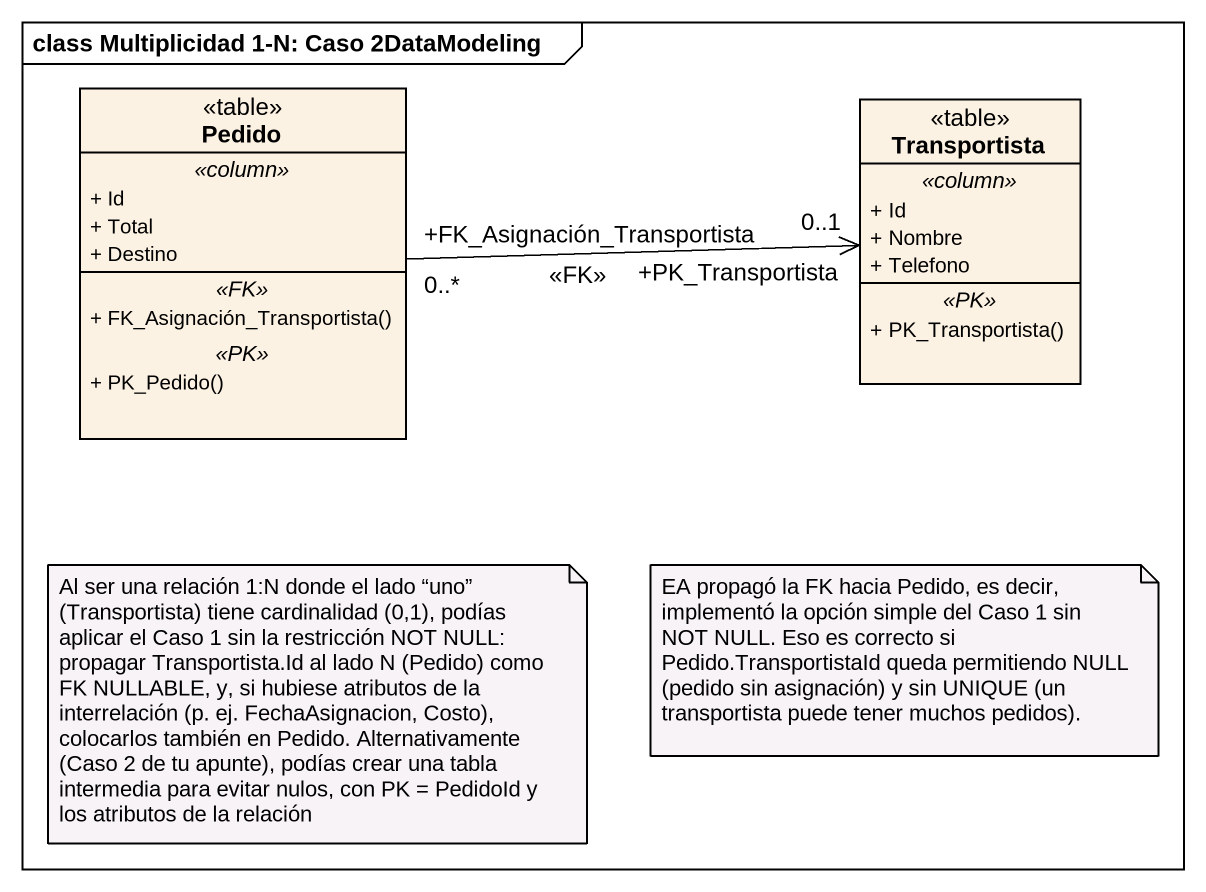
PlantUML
@startuml
mainframe class Multiplicidad 1-N: Caso 2DataModeling
hide circle
hide empty members
skinparam classAttributeIconSize 0
class Pedido <<table>> {
  .. <<column>> ..
  + Id
  + Total
  + Destino
  .. <<FK>> ..
  + FK_Asignación_Transportista()
  .. <<PK>> ..
  + PK_Pedido()
}
class Transportista <<table>> {
  .. <<column>> ..
  + Id
  + Nombre
  + Telefono
  .. <<PK>> ..
  + PK_Transportista()
}
Pedido "+FK_Asignación_Transportista\n0..*" -right-> "+PK_Transportista\n0..1" Transportista : <<FK>>
note as N1
  Al ser una relación 1:N donde el lado “uno” (Transportista) tiene cardinalidad (0,1), podías aplicar el Caso 1 sin la restricción NOT NULL: propagar Transportista.Id al lado N (Pedido) como FK NULLABLE, y, si hubiese atributos de la interrelación (p. ej. FechaAsignacion, Costo), colocarlos también en Pedido. Alternativamente (Caso 2 de tu apunte), podías crear una tabla intermedia para evitar nulos, con PK = PedidoId y los atributos de la relación
end note
note as N2
  EA propagó la FK hacia Pedido, es decir, implementó la opción simple del Caso 1 sin NOT NULL. Eso es correcto si Pedido.TransportistaId queda permitiendo NULL (pedido sin asignación) y sin UNIQUE (un transportista puede tener muchos pedidos).
end note
@enduml
